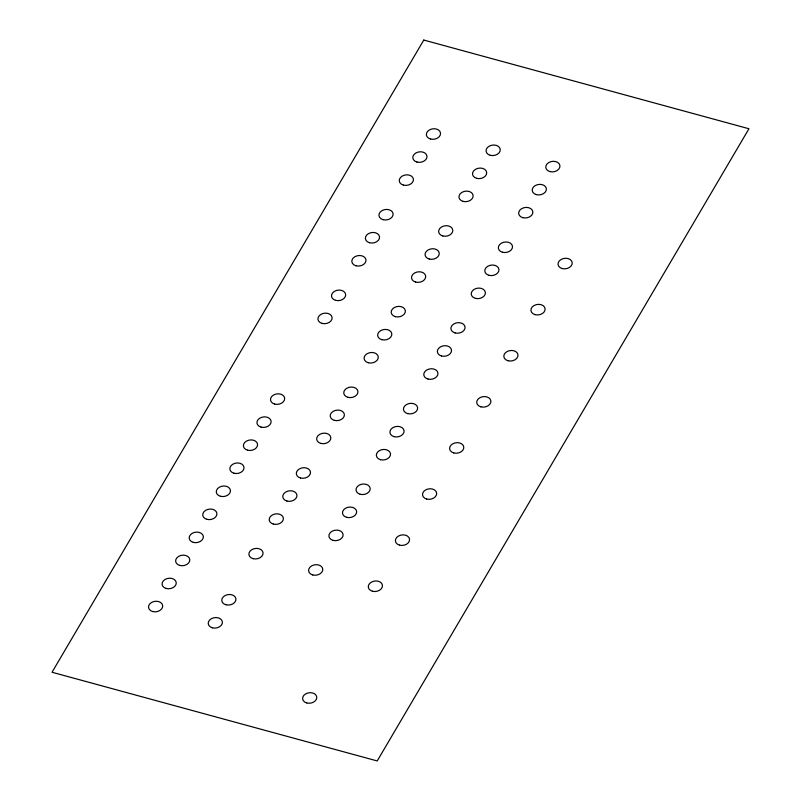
<?xml version="1.0" encoding="UTF-8"?>
<svg xmlns="http://www.w3.org/2000/svg" width="801" height="801" viewBox="0 0 801 801"><rect width="100%" height="100%" fill="white"/><g stroke="black" fill="none" stroke-linecap="round" stroke-linejoin="round"><path stroke-width="1.2" d="M423.789 40.05L52.045 672.249L377.211 760.95L748.955 128.751L423.789 40.05M306.753 702.948A7.129 5.247 -8.1 0 0 316.755 696.99A7.129 5.247 -8.1 0 0 305.561 693.936A7.129 5.247 -8.1 0 0 306.753 702.948M152.671 611.533A7.129 5.247 -8.1 0 0 162.673 605.566A7.129 5.247 -8.1 0 0 151.479 602.512A7.129 5.247 -8.1 0 0 152.671 611.533M166.228 588.475A7.129 5.247 -8.1 0 0 176.23 582.517A7.129 5.247 -8.1 0 0 165.026 579.463A7.129 5.247 -8.1 0 0 166.228 588.475M179.774 565.426A7.129 5.247 -8.1 0 0 189.777 559.468A7.129 5.247 -8.1 0 0 178.583 556.415A7.129 5.247 -8.1 0 0 179.774 565.426M193.331 542.377A7.129 5.247 -8.1 0 0 203.334 536.42A7.129 5.247 -8.1 0 0 192.14 533.366A7.129 5.247 -8.1 0 0 193.331 542.377M206.888 519.328A7.129 5.247 -8.1 0 0 216.891 513.371A7.129 5.247 -8.1 0 0 205.687 510.317A7.129 5.247 -8.1 0 0 206.888 519.328M220.435 496.28A7.129 5.247 -8.1 0 0 230.438 490.322A7.129 5.247 -8.1 0 0 219.244 487.268A7.129 5.247 -8.1 0 0 220.435 496.28M233.992 473.231A7.129 5.247 -8.1 0 0 243.995 467.273A7.129 5.247 -8.1 0 0 232.801 464.22A7.129 5.247 -8.1 0 0 233.992 473.231M247.549 450.182A7.129 5.247 -8.1 0 0 257.552 444.225A7.129 5.247 -8.1 0 0 246.348 441.171A7.129 5.247 -8.1 0 0 247.549 450.182M261.096 427.133A7.129 5.247 -8.1 0 0 271.098 421.176A7.129 5.247 -8.1 0 0 259.904 418.112A7.129 5.247 -8.1 0 0 261.096 427.133M274.653 404.084A7.129 5.247 -8.1 0 0 284.655 398.117A7.129 5.247 -8.1 0 0 273.461 395.063A7.129 5.247 -8.1 0 0 274.653 404.084M322.092 323.404A7.129 5.247 -8.1 0 0 332.095 317.446A7.129 5.247 -8.1 0 0 320.901 314.392A7.129 5.247 -8.1 0 0 322.092 323.404M335.649 300.355A7.129 5.247 -8.1 0 0 345.642 294.398A7.129 5.247 -8.1 0 0 334.448 291.344A7.129 5.247 -8.1 0 0 335.649 300.355M355.974 265.782A7.129 5.247 -8.1 0 0 365.977 259.824A7.129 5.247 -8.1 0 0 354.783 256.771A7.129 5.247 -8.1 0 0 355.974 265.782M369.531 242.733A7.129 5.247 -8.1 0 0 379.534 236.776A7.129 5.247 -8.1 0 0 368.33 233.722A7.129 5.247 -8.1 0 0 369.531 242.733M383.078 219.684A7.129 5.247 -8.1 0 0 393.081 213.727A7.129 5.247 -8.1 0 0 381.887 210.673A7.129 5.247 -8.1 0 0 383.078 219.684M403.414 185.111A7.129 5.247 -8.1 0 0 413.416 179.154A7.129 5.247 -8.1 0 0 402.222 176.09A7.129 5.247 -8.1 0 0 403.414 185.111M416.971 162.062A7.129 5.247 -8.1 0 0 426.963 156.095A7.129 5.247 -8.1 0 0 415.769 153.041A7.129 5.247 -8.1 0 0 416.971 162.062M430.517 139.014A7.129 5.247 -8.1 0 0 440.52 133.046A7.129 5.247 -8.1 0 0 429.326 129.992A7.129 5.247 -8.1 0 0 430.517 139.014M490.222 155.294A7.129 5.247 -8.1 0 0 500.225 149.336A7.129 5.247 -8.1 0 0 489.031 146.283A7.129 5.247 -8.1 0 0 490.222 155.294M476.675 178.343A7.129 5.247 -8.1 0 0 486.668 172.385A7.129 5.247 -8.1 0 0 475.474 169.331A7.129 5.247 -8.1 0 0 476.675 178.343M463.118 201.391A7.129 5.247 -8.1 0 0 473.121 195.434A7.129 5.247 -8.1 0 0 461.917 192.38A7.129 5.247 -8.1 0 0 463.118 201.391M442.783 235.965A7.129 5.247 -8.1 0 0 452.785 230.007A7.129 5.247 -8.1 0 0 441.591 226.953A7.129 5.247 -8.1 0 0 442.783 235.965M429.236 259.023A7.129 5.247 -8.1 0 0 439.228 253.056A7.129 5.247 -8.1 0 0 428.034 250.002A7.129 5.247 -8.1 0 0 429.236 259.023M415.679 282.072A7.129 5.247 -8.1 0 0 425.681 276.105A7.129 5.247 -8.1 0 0 414.487 273.051A7.129 5.247 -8.1 0 0 415.679 282.072M395.354 316.645A7.129 5.247 -8.1 0 0 405.346 310.688A7.129 5.247 -8.1 0 0 394.152 307.634A7.129 5.247 -8.1 0 0 395.354 316.645M381.797 339.694A7.129 5.247 -8.1 0 0 391.799 333.737A7.129 5.247 -8.1 0 0 380.595 330.683A7.129 5.247 -8.1 0 0 381.797 339.694M368.24 362.743A7.129 5.247 -8.1 0 0 378.242 356.785A7.129 5.247 -8.1 0 0 367.048 353.732A7.129 5.247 -8.1 0 0 368.24 362.743M427.944 379.033A7.129 5.247 -8.1 0 0 437.947 373.066A7.129 5.247 -8.1 0 0 426.753 370.012A7.129 5.247 -8.1 0 0 427.944 379.033M455.048 332.926A7.129 5.247 -8.1 0 0 465.051 326.968A7.129 5.247 -8.1 0 0 453.857 323.914A7.129 5.247 -8.1 0 0 455.048 332.926M488.94 275.304A7.129 5.247 -8.1 0 0 498.933 269.346A7.129 5.247 -8.1 0 0 487.739 266.292A7.129 5.247 -8.1 0 0 488.94 275.304M502.487 252.255A7.129 5.247 -8.1 0 0 512.49 246.297A7.129 5.247 -8.1 0 0 501.296 243.244A7.129 5.247 -8.1 0 0 502.487 252.255M522.823 217.682A7.129 5.247 -8.1 0 0 532.825 211.724A7.129 5.247 -8.1 0 0 521.621 208.671A7.129 5.247 -8.1 0 0 522.823 217.682M536.37 194.633A7.129 5.247 -8.1 0 0 546.372 188.676A7.129 5.247 -8.1 0 0 535.178 185.622A7.129 5.247 -8.1 0 0 536.37 194.633M549.927 171.584A7.129 5.247 -8.1 0 0 559.929 165.617A7.129 5.247 -8.1 0 0 548.735 162.563A7.129 5.247 -8.1 0 0 549.927 171.584M347.914 397.316A7.129 5.247 -8.1 0 0 357.907 391.359A7.129 5.247 -8.1 0 0 346.713 388.305A7.129 5.247 -8.1 0 0 347.914 397.316M407.619 413.606A7.129 5.247 -8.1 0 0 417.611 407.639A7.129 5.247 -8.1 0 0 406.417 404.585A7.129 5.247 -8.1 0 0 407.619 413.606M334.357 420.365A7.129 5.247 -8.1 0 0 344.36 414.407A7.129 5.247 -8.1 0 0 333.166 411.354A7.129 5.247 -8.1 0 0 334.357 420.365M394.062 436.655A7.129 5.247 -8.1 0 0 404.064 430.698A7.129 5.247 -8.1 0 0 392.87 427.644A7.129 5.247 -8.1 0 0 394.062 436.655M380.505 459.704A7.129 5.247 -8.1 0 0 390.508 453.746A7.129 5.247 -8.1 0 0 379.314 450.693A7.129 5.247 -8.1 0 0 380.505 459.704M320.8 443.414A7.129 5.247 -8.1 0 0 330.803 437.456A7.129 5.247 -8.1 0 0 319.609 434.402A7.129 5.247 -8.1 0 0 320.8 443.414M300.475 477.987A7.129 5.247 -8.1 0 0 310.478 472.029A7.129 5.247 -8.1 0 0 299.274 468.975A7.129 5.247 -8.1 0 0 300.475 477.987M360.18 494.277A7.129 5.247 -8.1 0 0 370.182 488.32A7.129 5.247 -8.1 0 0 358.978 485.266A7.129 5.247 -8.1 0 0 360.18 494.277M286.918 501.046A7.129 5.247 -8.1 0 0 296.921 495.078A7.129 5.247 -8.1 0 0 285.727 492.024A7.129 5.247 -8.1 0 0 286.918 501.046M346.623 517.326A7.129 5.247 -8.1 0 0 356.625 511.368A7.129 5.247 -8.1 0 0 345.431 508.315A7.129 5.247 -8.1 0 0 346.623 517.326M273.371 524.094A7.129 5.247 -8.1 0 0 283.364 518.127A7.129 5.247 -8.1 0 0 272.17 515.073A7.129 5.247 -8.1 0 0 273.371 524.094M333.066 540.375A7.129 5.247 -8.1 0 0 343.068 534.417A7.129 5.247 -8.1 0 0 331.874 531.363A7.129 5.247 -8.1 0 0 333.066 540.375M253.036 558.667A7.129 5.247 -8.1 0 0 263.038 552.71A7.129 5.247 -8.1 0 0 251.844 549.656A7.129 5.247 -8.1 0 0 253.036 558.667M225.932 604.765A7.129 5.247 -8.1 0 0 235.925 598.808A7.129 5.247 -8.1 0 0 224.731 595.754A7.129 5.247 -8.1 0 0 225.932 604.765M212.375 627.814A7.129 5.247 -8.1 0 0 222.378 621.856A7.129 5.247 -8.1 0 0 211.184 618.803A7.129 5.247 -8.1 0 0 212.375 627.814M372.445 591.238A7.129 5.247 -8.1 0 0 382.447 585.281A7.129 5.247 -8.1 0 0 371.243 582.227A7.129 5.247 -8.1 0 0 372.445 591.238M399.549 545.141A7.129 5.247 -8.1 0 0 409.551 539.173A7.129 5.247 -8.1 0 0 398.357 536.119A7.129 5.247 -8.1 0 0 399.549 545.141M426.663 499.033A7.129 5.247 -8.1 0 0 436.655 493.076A7.129 5.247 -8.1 0 0 425.461 490.022A7.129 5.247 -8.1 0 0 426.663 499.033M480.87 406.838A7.129 5.247 -8.1 0 0 490.873 400.88A7.129 5.247 -8.1 0 0 479.679 397.827A7.129 5.247 -8.1 0 0 480.87 406.838M507.984 360.74A7.129 5.247 -8.1 0 0 517.977 354.783A7.129 5.247 -8.1 0 0 506.783 351.729A7.129 5.247 -8.1 0 0 507.984 360.74M535.088 314.643A7.129 5.247 -8.1 0 0 545.091 308.685A7.129 5.247 -8.1 0 0 533.887 305.622A7.129 5.247 -8.1 0 0 535.088 314.643M562.192 268.545A7.129 5.247 -8.1 0 0 572.194 262.578A7.129 5.247 -8.1 0 0 561 259.524A7.129 5.247 -8.1 0 0 562.192 268.545M312.74 574.948A7.129 5.247 -8.1 0 0 322.743 568.99A7.129 5.247 -8.1 0 0 311.549 565.937A7.129 5.247 -8.1 0 0 312.74 574.948M441.501 355.974A7.129 5.247 -8.1 0 0 451.504 350.017A7.129 5.247 -8.1 0 0 440.3 346.963A7.129 5.247 -8.1 0 0 441.501 355.974M475.383 298.352A7.129 5.247 -8.1 0 0 485.386 292.395A7.129 5.247 -8.1 0 0 474.192 289.341A7.129 5.247 -8.1 0 0 475.383 298.352M453.766 452.935A7.129 5.247 -8.1 0 0 463.769 446.978A7.129 5.247 -8.1 0 0 452.565 443.924A7.129 5.247 -8.1 0 0 453.766 452.935"/></g></svg>
